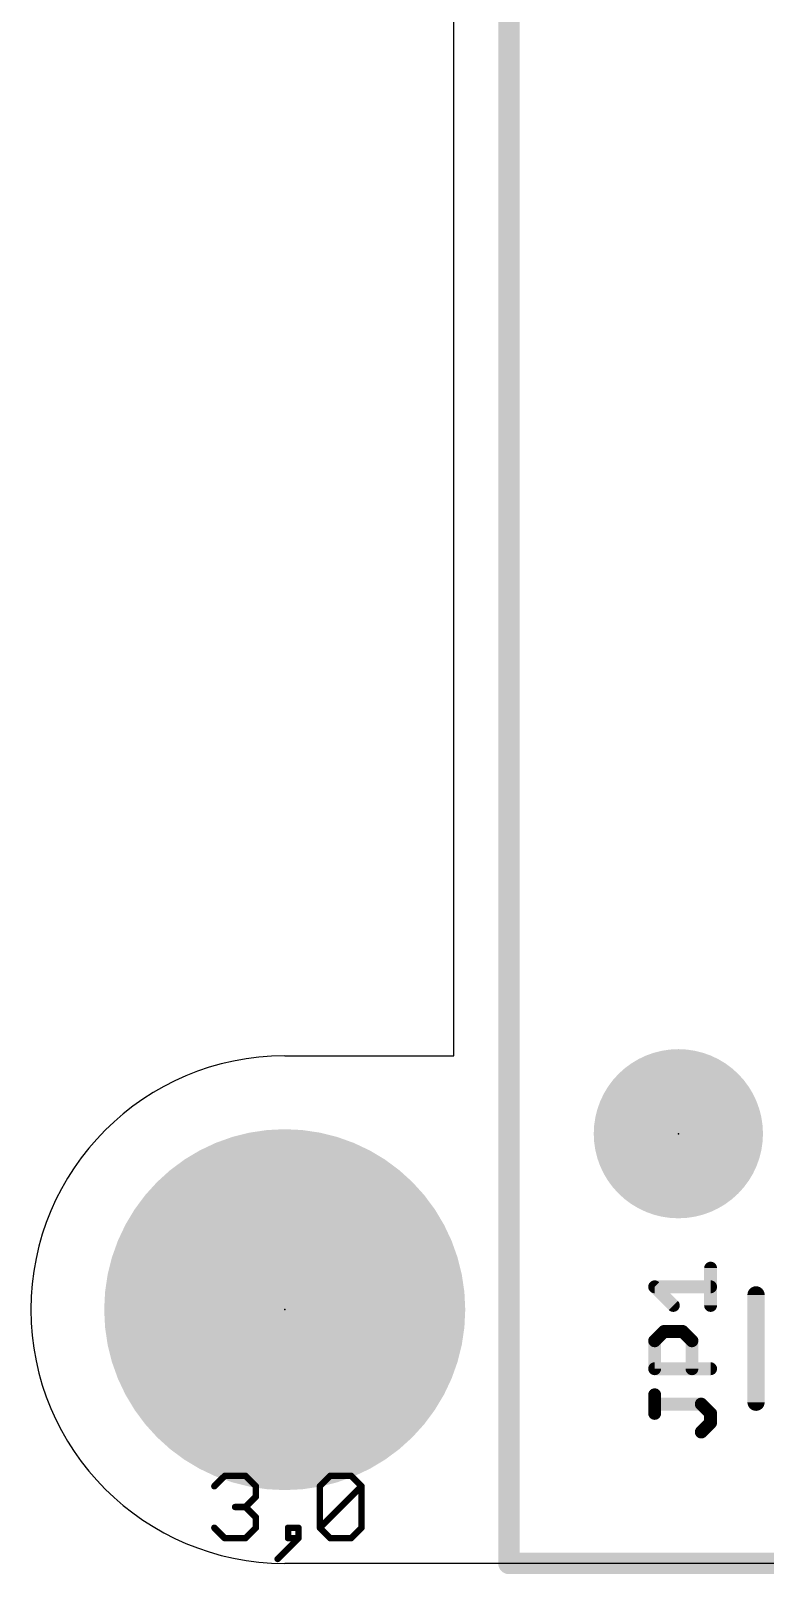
# Model space of a CAD drawing. Extents: x 0 to 40, y -0.1 to 39.1.
# Drawn here: x -0.03 to 8.65, y -0.13 to 18.12 of the extents above; entities that cross this region are included whole.
import ezdxf

# ---------------------------------------------------------------- set-up
doc = ezdxf.new("R2010")
doc.units = 0
for name, color, linetype in [('1', 12, 'CONTINUOUS'), ('16', 132, 'CONTINUOUS'), ('17', 110, 'CONTINUOUS'), ('20', 53, 'CONTINUOUS'), ('21', 40, 'CONTINUOUS'), ('23', 53, 'CONTINUOUS'), ('25', 253, 'CONTINUOUS'), ('39', 12, 'CONTINUOUS'), ('40', 132, 'CONTINUOUS'), ('41', 12, 'CONTINUOUS'), ('42', 132, 'CONTINUOUS'), ('43', 110, 'CONTINUOUS'), ('48', 253, 'CONTINUOUS'), ('51', 253, 'CONTINUOUS')]:
    doc.layers.add(name, color=color, linetype=linetype)

# ---------------------------------------------------------------- blocks, each defined once
blk = doc.blocks.new('PIE')
at = {"const_width": 0.5}
blk.add_lwpolyline([(0, -0.25, 1), (0, 0.25, 1), (0, -0.25)], format="xyb", dxfattribs=at)
blk = doc.blocks.new('ROUNDP')
at = {"const_width": 0.5}
blk.add_lwpolyline([(0, -0.25, 1), (0, 0.25, 1), (0, -0.25)], format="xyb", dxfattribs=at)

msp = doc.modelspace()

# ---------------------------------------------------------------- linework, layer by layer
at = {"layer": '1', "const_width": 0.254}
for points in [[(5.618, 0), (5.618, 39)], [(34.318, 0), (5.618, 0)]]:
    msp.add_lwpolyline(points, dxfattribs=at)
at = {"layer": '1', "const_width": 0.127}
for points in [[(5.618, 0.0635, 1), (5.618, -0.0635)], [(5.5545, 0, 1), (5.6815, 0)]]:
    msp.add_lwpolyline(points, format="xyb", dxfattribs=at)
at = {"layer": '16', "const_width": 0.254}
for points in [[(5.618, 39), (5.618, 0)], [(5.618, 0), (34.318, 0)]]:
    msp.add_lwpolyline(points, dxfattribs=at)
at = {"layer": '16', "const_width": 0.127}
for points in [[(5.618, 0.0635, 1), (5.618, -0.0635)], [(5.5545, 0, 1), (5.6815, 0)]]:
    msp.add_lwpolyline(points, format="xyb", dxfattribs=at)
at = {"layer": '20'}
for p, q in [((4.968, 6), (4.968, 33)), ((2.968, 6), (4.968, 6)), ((36.968, 0), (2.968, 0))]:
    msp.add_line(p, q, dxfattribs=at)
for start, end in [(90, 180), (180, 270)]:
    msp.add_arc((2.968, 3), 3, start, end, dxfattribs=at)
at = {"layer": '21', "const_width": 0.2032}
msp.add_lwpolyline([(2.968, 0.968, 1), (2.968, 5.032, 1), (2.968, 0.968)], format="xyb", dxfattribs=at)
at = {"layer": '23'}
for p in [(7.62, 5.08), (2.968, 3)]:
    msp.add_point(p, dxfattribs=at)
at = {"layer": '25', "const_width": 0.1524}
for points in [[(8.001, 3.0498), (8.001, 3.4905)], [(7.5604, 3.0498), (7.34, 3.2702)], [(7.34, 3.2702), (8.001, 3.2702)], [(7.34, 2.6319), (7.4502, 2.7421)], [(7.4502, 2.7421), (7.6705, 2.7421)], [(7.6705, 2.7421), (7.7807, 2.6319)], [(7.34, 2.3014), (7.34, 2.6319)], [(7.7807, 2.6319), (7.7807, 2.3014)], [(8.001, 2.3014), (7.34, 2.3014)], [(7.34, 1.7733), (7.34, 1.9936)], [(7.8908, 1.8835), (7.34, 1.8835)], [(8.001, 1.7733), (7.8908, 1.8835)], [(8.001, 1.6632), (8.001, 1.7733)], [(7.8908, 1.553), (8.001, 1.6632)]]:
    msp.add_lwpolyline(points, dxfattribs=at)
at = {"layer": '25', "const_width": 0.0762}
for points in [[(8.0391, 3.4905, 1), (7.9629, 3.4905)], [(7.367, 3.2971, 1), (7.3131, 3.2432)], [(7.34, 3.3083, 1), (7.34, 3.2321)], [(8.001, 3.2321, 1), (8.001, 3.3083)], [(7.5334, 3.0229, 1), (7.5873, 3.0768)], [(7.9629, 3.0498, 1), (8.0391, 3.0498)], [(7.4502, 2.7802, 1), (7.4502, 2.704)], [(7.4771, 2.7151, 1), (7.4233, 2.769)], [(7.6975, 2.769, 1), (7.6436, 2.7151)], [(7.6705, 2.704, 1), (7.6705, 2.7802)], [(7.3781, 2.6319, 1), (7.3019, 2.6319)], [(7.3131, 2.6588, 1), (7.367, 2.605)], [(7.8188, 2.6319, 1), (7.7426, 2.6319)], [(7.7537, 2.605, 1), (7.8076, 2.6588)], [(7.34, 2.3395, 1), (7.34, 2.2633)], [(8.001, 2.2633, 1), (8.001, 2.3395)], [(7.3019, 2.3014, 1), (7.3781, 2.3014)], [(7.7426, 2.3014, 1), (7.8188, 2.3014)], [(7.3781, 1.9936, 1), (7.3019, 1.9936)], [(7.34, 1.9216, 1), (7.34, 1.8454)], [(7.9178, 1.9104, 1), (7.8639, 1.8565)], [(7.8908, 1.8454, 1), (7.8908, 1.9216)], [(8.0391, 1.7733, 1), (7.9629, 1.7733)], [(7.9741, 1.7464, 1), (8.0279, 1.8003)], [(7.3019, 1.7733, 1), (7.3781, 1.7733)], [(7.9629, 1.6632, 1), (8.0391, 1.6632)], [(8.0279, 1.6362, 1), (7.9741, 1.6901)], [(7.8639, 1.5799, 1), (7.9178, 1.5261)]]:
    msp.add_lwpolyline(points, format="xyb", dxfattribs=at)
at = {"layer": '39'}
for points, const_width in [([(7.62, 5.83, 0.4142), (6.87, 5.08)], 0.5), ([(8.37, 5.08, 0.4142), (7.62, 5.83)], 0.5), ([(7.62, 5.955, 1), (7.62, 5.705)], 0.25), ([(7.62, 5.705, 1), (7.62, 5.955)], 0.25), ([(6.87, 5.08, 0.4142), (7.62, 4.33)], 0.5), ([(6.995, 5.08, 1), (6.745, 5.08)], 0.25), ([(7.62, 4.33, 0.4142), (8.37, 5.08)], 0.5), ([(8.495, 5.08, 1), (8.245, 5.08)], 0.25), ([(6.745, 5.08, 1), (6.995, 5.08)], 0.25), ([(8.245, 5.08, 1), (8.495, 5.08)], 0.25), ([(2.968, 2, 1), (2.968, 4, 1), (2.968, 2)], 2.032), ([(7.62, 4.455, 1), (7.62, 4.205)], 0.25), ([(7.62, 4.205, 1), (7.62, 4.455)], 0.25)]:
    msp.add_lwpolyline(points, format="xyb", dxfattribs=dict(at, const_width=const_width))
at = {"layer": '40', "const_width": 2.032}
msp.add_lwpolyline([(2.968, 2, 1), (2.968, 4, 1), (2.968, 2)], format="xyb", dxfattribs=at)
at = {"layer": '41'}
for points, const_width in [([(7.62, 5.83, 0.4142), (6.87, 5.08)], 0.5), ([(8.37, 5.08, 0.4142), (7.62, 5.83)], 0.5), ([(7.62, 5.955, 1), (7.62, 5.705)], 0.25), ([(7.62, 5.705, 1), (7.62, 5.955)], 0.25), ([(6.87, 5.08, 0.4142), (7.62, 4.33)], 0.5), ([(6.995, 5.08, 1), (6.745, 5.08)], 0.25), ([(7.62, 4.33, 0.4142), (8.37, 5.08)], 0.5), ([(8.495, 5.08, 1), (8.245, 5.08)], 0.25), ([(6.745, 5.08, 1), (6.995, 5.08)], 0.25), ([(8.245, 5.08, 1), (8.495, 5.08)], 0.25), ([(2.968, 2, 1), (2.968, 4, 1), (2.968, 2)], 2.032), ([(7.62, 4.455, 1), (7.62, 4.205)], 0.25), ([(7.62, 4.205, 1), (7.62, 4.455)], 0.25)]:
    msp.add_lwpolyline(points, format="xyb", dxfattribs=dict(at, const_width=const_width))
at = {"layer": '42', "const_width": 2.032}
msp.add_lwpolyline([(2.968, 2, 1), (2.968, 4, 1), (2.968, 2)], format="xyb", dxfattribs=at)
at = {"layer": '43', "const_width": 2.032}
msp.add_lwpolyline([(2.968, 2, 1), (2.968, 4, 1), (2.968, 2)], format="xyb", dxfattribs=at)
at = {"layer": '48', "const_width": 0.0762}
for points in [[(2.1361, 0.9125), (2.259, 1.0353)], [(2.259, 1.0353), (2.5047, 1.0353)], [(2.5047, 1.0353), (2.6276, 0.9125)], [(2.6276, 0.9125), (2.6276, 0.7896)], [(3.3835, 0.9125), (3.5063, 1.0353)], [(3.3835, 0.421), (3.3835, 0.9125)], [(3.3835, 0.421), (3.8749, 0.9125)], [(3.5063, 1.0353), (3.7521, 1.0353)], [(3.7521, 1.0353), (3.8749, 0.9125)], [(3.8749, 0.9125), (3.8749, 0.421)], [(2.6276, 0.7896), (2.5047, 0.6667)], [(2.5047, 0.6667), (2.3818, 0.6667)], [(2.5047, 0.6667), (2.6276, 0.5438)], [(2.6276, 0.5438), (2.6276, 0.421)], [(2.259, 0.2981), (2.1361, 0.421)], [(2.6276, 0.421), (2.5047, 0.2981)], [(3.1303, 0.421), (3.0074, 0.421)], [(3.0074, 0.421), (3.0074, 0.2981)], [(3.1303, 0.2981), (3.1303, 0.421)], [(3.5063, 0.2981), (3.3835, 0.421)], [(3.8749, 0.421), (3.7521, 0.2981)], [(2.5047, 0.2981), (2.259, 0.2981)], [(2.8845, 0.0524), (3.1303, 0.2981)], [(3.0074, 0.2981), (3.1303, 0.2981)], [(3.7521, 0.2981), (3.5063, 0.2981)]]:
    msp.add_lwpolyline(points, dxfattribs=at)
at = {"layer": '48', "const_width": 0.0381}
for points in [[(2.1226, 0.9259, 1), (2.1496, 0.899)], [(2.259, 1.0544, 1), (2.259, 1.0163)], [(2.2724, 1.0219, 1), (2.2455, 1.0488)], [(2.5182, 1.0488, 1), (2.4912, 1.0219)], [(2.5047, 1.0163, 1), (2.5047, 1.0544)], [(2.6466, 0.9125, 1), (2.6085, 0.9125)], [(2.6141, 0.899, 1), (2.6411, 0.9259)], [(3.4025, 0.9125, 1), (3.3644, 0.9125)], [(3.37, 0.9259, 1), (3.3969, 0.899)], [(3.5063, 1.0544, 1), (3.5063, 1.0163)], [(3.5198, 1.0219, 1), (3.4929, 1.0488)], [(3.7655, 1.0488, 1), (3.7386, 1.0219)], [(3.7521, 1.0163, 1), (3.7521, 1.0544)], [(3.894, 0.9125, 1), (3.8559, 0.9125)], [(3.8884, 0.899, 1), (3.8615, 0.9259)], [(3.8615, 0.899, 1), (3.8884, 0.9259)], [(2.6085, 0.7896, 1), (2.6466, 0.7896)], [(2.6411, 0.7761, 1), (2.6141, 0.8031)], [(2.3818, 0.6858, 1), (2.3818, 0.6477)], [(2.5182, 0.6802, 1), (2.4912, 0.6532)], [(2.4912, 0.6802, 1), (2.5182, 0.6532)], [(2.5047, 0.6477, 1), (2.5047, 0.6858)], [(2.6466, 0.5438, 1), (2.6085, 0.5438)], [(2.6141, 0.5304, 1), (2.6411, 0.5573)], [(2.1496, 0.4344, 1), (2.1226, 0.4075)], [(2.6085, 0.421, 1), (2.6466, 0.421)], [(2.6411, 0.4075, 1), (2.6141, 0.4344)], [(3.0074, 0.44, 1), (3.0074, 0.4019)], [(3.0264, 0.421, 1), (2.9883, 0.421)], [(3.1493, 0.421, 1), (3.1112, 0.421)], [(3.1303, 0.4019, 1), (3.1303, 0.44)], [(3.3644, 0.421, 1), (3.4025, 0.421)], [(3.3969, 0.4344, 1), (3.37, 0.4075)], [(3.37, 0.4344, 1), (3.3969, 0.4075)], [(3.8559, 0.421, 1), (3.894, 0.421)], [(3.8884, 0.4075, 1), (3.8615, 0.4344)], [(2.259, 0.3172, 1), (2.259, 0.2791)], [(2.2455, 0.2846, 1), (2.2724, 0.3116)], [(2.4912, 0.3116, 1), (2.5182, 0.2846)], [(2.5047, 0.2791, 1), (2.5047, 0.3172)], [(3.0074, 0.3172, 1), (3.0074, 0.2791)], [(2.9883, 0.2981, 1), (3.0264, 0.2981)], [(3.1112, 0.2981, 1), (3.1493, 0.2981)], [(3.1437, 0.2846, 1), (3.1168, 0.3116)], [(3.1303, 0.2791, 1), (3.1303, 0.3172)], [(3.5063, 0.3172, 1), (3.5063, 0.2791)], [(3.4929, 0.2846, 1), (3.5198, 0.3116)], [(3.7386, 0.3116, 1), (3.7655, 0.2846)], [(3.7521, 0.2791, 1), (3.7521, 0.3172)], [(2.871, 0.0658, 1), (2.898, 0.0389)]]:
    msp.add_lwpolyline(points, format="xyb", dxfattribs=at)
at = {"layer": '51', "const_width": 0.2032}
msp.add_lwpolyline([(8.538, 3.175), (8.538, 1.905)], dxfattribs=at)
at = {"layer": '51', "const_width": 0.1016}
for points in [[(8.5888, 3.175, 1), (8.4872, 3.175)], [(8.4872, 1.905, 1), (8.5888, 1.905)]]:
    msp.add_lwpolyline(points, format="xyb", dxfattribs=at)

# ---------------------------------------------------------------- block references
at = {"layer": '1'}
msp.add_blockref('PIE', (7.62, 5.08), dxfattribs=at)
at = {"layer": '17', "xscale": 3.6, "yscale": 3.6}
msp.add_blockref('ROUNDP', (2.968, 3), dxfattribs=at)
msp.add_blockref('ROUNDP', (2.968, 3), dxfattribs=at)

doc.saveas('drawing.dxf')
